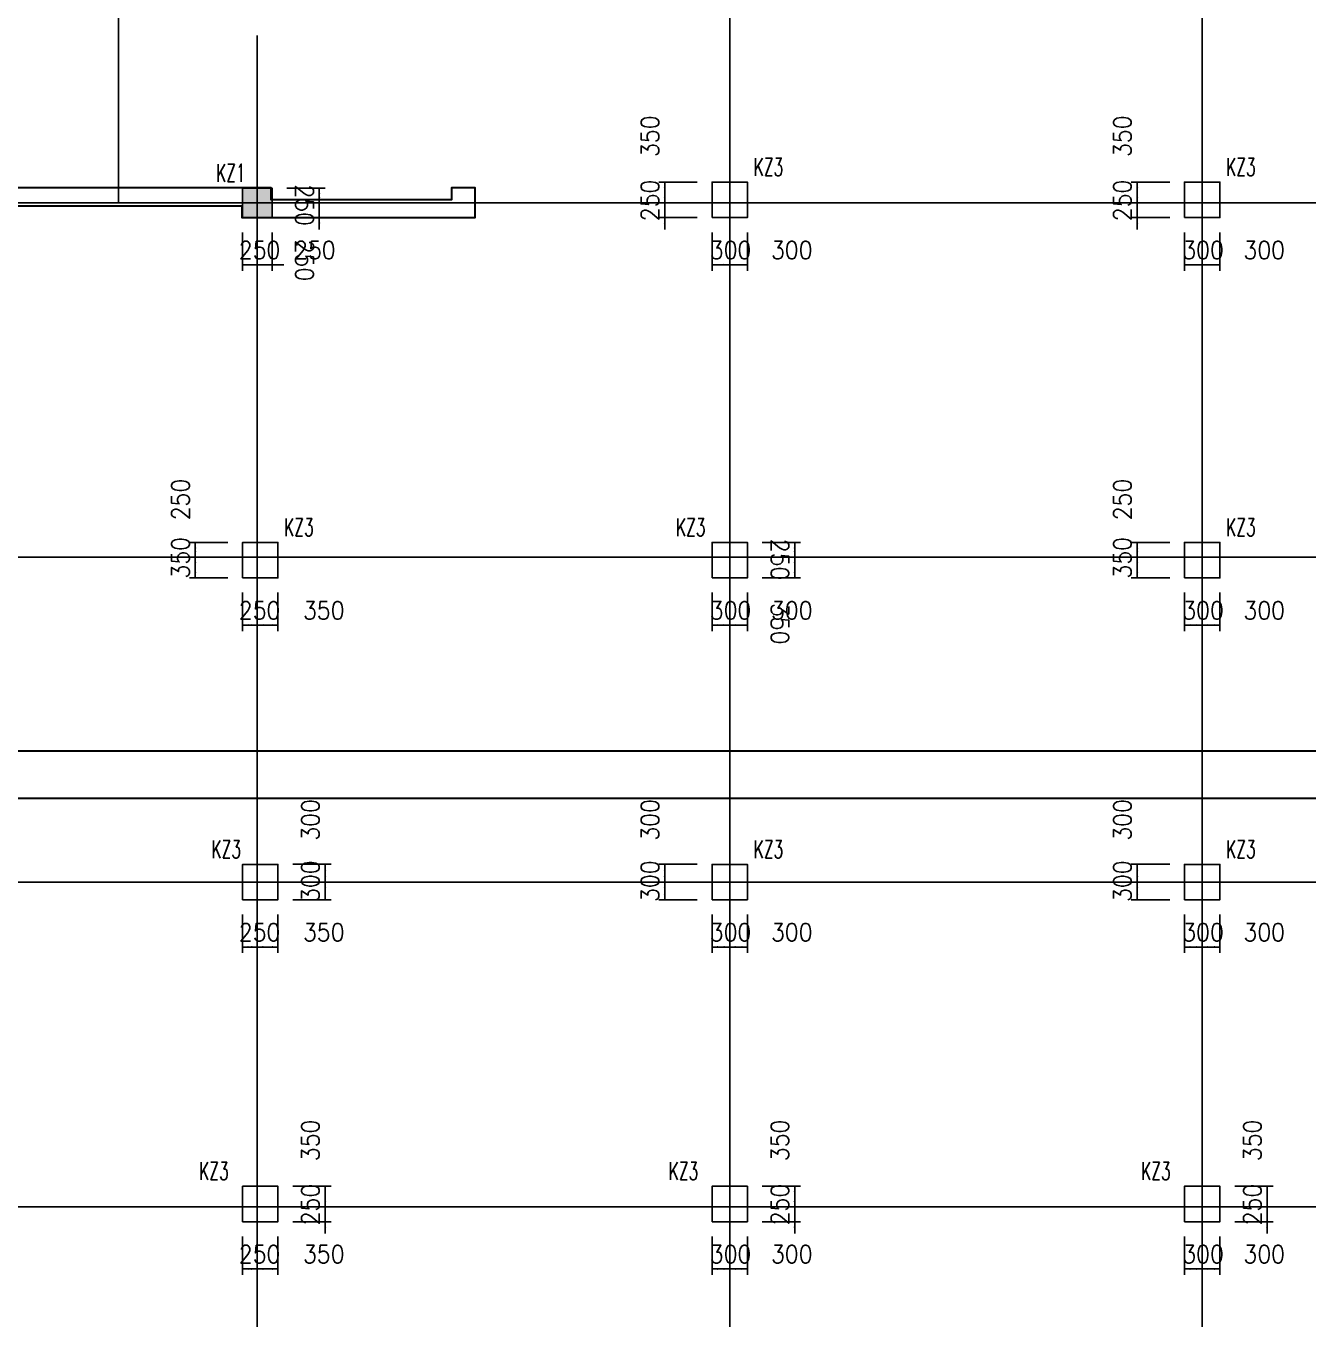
# Model space of a CAD drawing. Extents: x 387171 to 699106, y 11966 to 245688.
# Drawn here: x 606839 to 628552, y 194188 to 216084 of the extents above; entities that cross this region are included whole.
import ezdxf

# ---------------------------------------------------------------- set-up
doc = ezdxf.new("R2010")
doc.units = 0
doc.header["$LTSCALE"] = 100
doc.header["$MEASUREMENT"] = 0
for name, color, linetype in [('COLU', 7, 'Continuous'), ('DIM', 3, 'Continuous'), ('DOTE', 253, 'Continuous'), ('HATCH', 254, 'Continuous'), ('NUM', 7, 'Continuous')]:
    doc.layers.add(name, color=color, linetype=linetype)
doc.styles.get("Standard").update_dxf_attribs({"font": 'standard'})
doc.dimstyles.get("Standard").update_dxf_attribs({"dimtxt": 300, "dimasz": 100, "dimexe": 100, "dimexo": 250, "dimgap": 100, "dimtad": 0, "dimtoh": 1, "dimdec": 0, "dimdsep": 46, "dimcen": 0.09, "dimclrt": 7, "dimadec": 0, "dimazin": 0, "dimtfac": 1, "dimtdec": 4, "dimtofl": 0, "dimtmove": 0, "dimatfit": 3, "dimfxl": 1, "dimtolj": 1, "dimtzin": 0, "dimarcsym": 0})

# ---------------------------------------------------------------- blocks, each defined once
blk = doc.blocks.new('*D1669')
at = {"layer": 'DIM', "color": 0, "linetype": 'ByBlock', "lineweight": -2}
for p, q in [((610508, 195588), (610508, 194938)), ((610758, 195588), (610758, 194938)), ((610508, 195038), (610758, 195038))]:
    blk.add_line(p, q, dxfattribs=at)
for points in [[(610508, 195038), (610608, 195055), (610608, 195021)], [(610758, 195038), (610658, 195021), (610658, 195055)]]:
    blk.add_solid(points, dxfattribs=at)
at = {"layer": 'DIM', "color": 7, "linetype": 'Continuous', "lineweight": -2, "insert": (610798, 195288), "char_height": 300, "width": 566.67, "attachment_point": 5}
blk.add_mtext('250', dxfattribs=at)
blk = doc.blocks.new('*D1875')
at = {"layer": 'DIM', "color": 0, "linetype": 'ByBlock', "lineweight": -2}
for p, q in [((610758, 195588), (610758, 194938)), ((611108, 195588), (611108, 194938)), ((610758, 195038), (611108, 195038))]:
    blk.add_line(p, q, dxfattribs=at)
for points in [[(610758, 195038), (610858, 195055), (610858, 195021)], [(611108, 195038), (611008, 195021), (611008, 195055)]]:
    blk.add_solid(points, dxfattribs=at)
at = {"layer": 'DIM', "color": 7, "linetype": 'Continuous', "lineweight": -2, "insert": (611884, 195288), "char_height": 300, "width": 566.67, "attachment_point": 5}
blk.add_mtext('350', dxfattribs=at)
blk = doc.blocks.new('*D2633')
at = {"layer": 'DIM', "color": 0, "linetype": 'ByBlock', "lineweight": -2}
for p, q in [((611908, 195638), (611908, 196288)), ((611358, 196088), (612008, 196088)), ((611358, 195838), (612008, 195838))]:
    blk.add_line(p, q, dxfattribs=at)
for points in [[(611908, 196088), (611891, 196188), (611925, 196188)], [(611908, 195838), (611925, 195738), (611891, 195738)]]:
    blk.add_solid(points, dxfattribs=at)
at = {"layer": 'DIM', "color": 7, "linetype": 'Continuous', "lineweight": -2, "insert": (611658, 196128), "char_height": 300, "width": 566.67, "attachment_point": 5, "rotation": 90}
blk.add_mtext('250', dxfattribs=at)
blk = doc.blocks.new('*D2392')
at = {"layer": 'DIM', "color": 0, "linetype": 'ByBlock', "lineweight": -2}
for p, q in [((611358, 196438), (612008, 196438)), ((611908, 196088), (611908, 196438)), ((611358, 196088), (612008, 196088))]:
    blk.add_line(p, q, dxfattribs=at)
for points in [[(611908, 196438), (611925, 196338), (611891, 196338)], [(611908, 196088), (611891, 196188), (611925, 196188)]]:
    blk.add_solid(points, dxfattribs=at)
at = {"layer": 'DIM', "color": 7, "linetype": 'Continuous', "lineweight": -2, "insert": (611658, 197214), "char_height": 300, "width": 566.67, "attachment_point": 5, "rotation": 90}
blk.add_mtext('350', dxfattribs=at)
blk = doc.blocks.new('*D4472')
at = {"layer": 'DIM', "color": 0, "linetype": 'ByBlock', "lineweight": -2}
for p, q in [((626458, 195588), (626458, 194938)), ((626758, 195588), (626758, 194938)), ((626458, 195038), (626758, 195038))]:
    blk.add_line(p, q, dxfattribs=at)
for points in [[(626458, 195038), (626558, 195055), (626558, 195021)], [(626758, 195038), (626658, 195021), (626658, 195055)]]:
    blk.add_solid(points, dxfattribs=at)
at = {"layer": 'DIM', "color": 7, "linetype": 'Continuous', "lineweight": -2, "insert": (626773, 195288), "char_height": 300, "width": 566.67, "attachment_point": 5}
blk.add_mtext('300', dxfattribs=at)
blk = doc.blocks.new('*D214')
at = {"layer": 'DIM', "color": 0, "linetype": 'ByBlock', "lineweight": -2}
for p, q in [((626758, 195588), (626758, 194938)), ((627058, 195588), (627058, 194938)), ((626758, 195038), (627058, 195038))]:
    blk.add_line(p, q, dxfattribs=at)
for points in [[(626758, 195038), (626858, 195055), (626858, 195021)], [(627058, 195038), (626958, 195021), (626958, 195055)]]:
    blk.add_solid(points, dxfattribs=at)
at = {"layer": 'DIM', "color": 7, "linetype": 'Continuous', "lineweight": -2, "insert": (627809, 195288), "char_height": 300, "width": 566.67, "attachment_point": 5}
blk.add_mtext('300', dxfattribs=at)
blk = doc.blocks.new('*D4388')
at = {"layer": 'DIM', "color": 0, "linetype": 'ByBlock', "lineweight": -2}
for p, q in [((627858, 195638), (627858, 196288)), ((627308, 196088), (627958, 196088)), ((627308, 195838), (627958, 195838))]:
    blk.add_line(p, q, dxfattribs=at)
for points in [[(627858, 196088), (627841, 196188), (627875, 196188)], [(627858, 195838), (627875, 195738), (627841, 195738)]]:
    blk.add_solid(points, dxfattribs=at)
at = {"layer": 'DIM', "color": 7, "linetype": 'Continuous', "lineweight": -2, "insert": (627608, 196128), "char_height": 300, "width": 566.67, "attachment_point": 5, "rotation": 90}
blk.add_mtext('250', dxfattribs=at)
blk = doc.blocks.new('*D727')
at = {"layer": 'DIM', "color": 0, "linetype": 'ByBlock', "lineweight": -2}
for p, q in [((627308, 196438), (627958, 196438)), ((627858, 196088), (627858, 196438)), ((627308, 196088), (627958, 196088))]:
    blk.add_line(p, q, dxfattribs=at)
for points in [[(627858, 196438), (627875, 196338), (627841, 196338)], [(627858, 196088), (627841, 196188), (627875, 196188)]]:
    blk.add_solid(points, dxfattribs=at)
at = {"layer": 'DIM', "color": 7, "linetype": 'Continuous', "lineweight": -2, "insert": (627608, 197214), "char_height": 300, "width": 566.67, "attachment_point": 5, "rotation": 90}
blk.add_mtext('350', dxfattribs=at)
blk = doc.blocks.new('*D197')
at = {"layer": 'DIM', "color": 0, "linetype": 'ByBlock', "lineweight": -2}
for p, q in [((626208, 201888), (625558, 201888)), ((625658, 201888), (625658, 201588)), ((626208, 201588), (625558, 201588))]:
    blk.add_line(p, q, dxfattribs=at)
for points in [[(625658, 201888), (625675, 201788), (625641, 201788)], [(625658, 201588), (625641, 201688), (625675, 201688)]]:
    blk.add_solid(points, dxfattribs=at)
at = {"layer": 'DIM', "color": 7, "linetype": 'Continuous', "lineweight": -2, "insert": (625408, 202639), "char_height": 300, "width": 566.67, "attachment_point": 5, "rotation": 90}
blk.add_mtext('300', dxfattribs=at)
blk = doc.blocks.new('*D4372')
at = {"layer": 'DIM', "color": 0, "linetype": 'ByBlock', "lineweight": -2}
for p, q in [((626208, 201588), (625558, 201588)), ((625658, 201588), (625658, 201288)), ((626208, 201288), (625558, 201288))]:
    blk.add_line(p, q, dxfattribs=at)
for points in [[(625658, 201588), (625675, 201488), (625641, 201488)], [(625658, 201288), (625641, 201388), (625675, 201388)]]:
    blk.add_solid(points, dxfattribs=at)
at = {"layer": 'DIM', "color": 7, "linetype": 'Continuous', "lineweight": -2, "insert": (625408, 201603), "char_height": 300, "width": 566.67, "attachment_point": 5, "rotation": 90}
blk.add_mtext('300', dxfattribs=at)
blk = doc.blocks.new('*D713')
at = {"layer": 'DIM', "color": 0, "linetype": 'ByBlock', "lineweight": -2}
for p, q in [((626458, 201038), (626458, 200388)), ((626758, 201038), (626758, 200388)), ((626458, 200488), (626758, 200488))]:
    blk.add_line(p, q, dxfattribs=at)
for points in [[(626458, 200488), (626558, 200505), (626558, 200471)], [(626758, 200488), (626658, 200471), (626658, 200505)]]:
    blk.add_solid(points, dxfattribs=at)
at = {"layer": 'DIM', "color": 7, "linetype": 'Continuous', "lineweight": -2, "insert": (626773, 200738), "char_height": 300, "width": 566.67, "attachment_point": 5}
blk.add_mtext('300', dxfattribs=at)
blk = doc.blocks.new('*D333')
at = {"layer": 'DIM', "color": 0, "linetype": 'ByBlock', "lineweight": -2}
for p, q in [((626758, 201038), (626758, 200388)), ((627058, 201038), (627058, 200388)), ((626758, 200488), (627058, 200488))]:
    blk.add_line(p, q, dxfattribs=at)
for points in [[(626758, 200488), (626858, 200505), (626858, 200471)], [(627058, 200488), (626958, 200471), (626958, 200505)]]:
    blk.add_solid(points, dxfattribs=at)
at = {"layer": 'DIM', "color": 7, "linetype": 'Continuous', "lineweight": -2, "insert": (627809, 200738), "char_height": 300, "width": 566.67, "attachment_point": 5}
blk.add_mtext('300', dxfattribs=at)
blk = doc.blocks.new('*D1100')
at = {"layer": 'DIM', "color": 0, "linetype": 'ByBlock', "lineweight": -2}
for p, q in [((610258, 207338), (609608, 207338)), ((609708, 207338), (609708, 207088)), ((610258, 207088), (609608, 207088))]:
    blk.add_line(p, q, dxfattribs=at)
for points in [[(609708, 207338), (609725, 207238), (609691, 207238)], [(609708, 207088), (609691, 207188), (609725, 207188)]]:
    blk.add_solid(points, dxfattribs=at)
at = {"layer": 'DIM', "color": 7, "linetype": 'Continuous', "lineweight": -2, "insert": (609458, 208064), "char_height": 300, "width": 566.67, "attachment_point": 5, "rotation": 90}
blk.add_mtext('250', dxfattribs=at)
blk = doc.blocks.new('*D832')
at = {"layer": 'DIM', "color": 0, "linetype": 'ByBlock', "lineweight": -2}
for p, q in [((610258, 207088), (609608, 207088)), ((609708, 207088), (609708, 206738)), ((610258, 206738), (609608, 206738))]:
    blk.add_line(p, q, dxfattribs=at)
for points in [[(609708, 207088), (609725, 206988), (609691, 206988)], [(609708, 206738), (609691, 206838), (609725, 206838)]]:
    blk.add_solid(points, dxfattribs=at)
at = {"layer": 'DIM', "color": 7, "linetype": 'Continuous', "lineweight": -2, "insert": (609458, 207078), "char_height": 300, "width": 566.67, "attachment_point": 5, "rotation": 90}
blk.add_mtext('350', dxfattribs=at)
blk = doc.blocks.new('*D1029')
at = {"layer": 'DIM', "color": 0, "linetype": 'ByBlock', "lineweight": -2}
for p, q in [((610508, 206488), (610508, 205838)), ((610758, 206488), (610758, 205838)), ((610508, 205938), (610758, 205938))]:
    blk.add_line(p, q, dxfattribs=at)
for points in [[(610508, 205938), (610608, 205955), (610608, 205921)], [(610758, 205938), (610658, 205921), (610658, 205955)]]:
    blk.add_solid(points, dxfattribs=at)
at = {"layer": 'DIM', "color": 7, "linetype": 'Continuous', "lineweight": -2, "insert": (610798, 206188), "char_height": 300, "width": 566.67, "attachment_point": 5}
blk.add_mtext('250', dxfattribs=at)
blk = doc.blocks.new('*D1949')
at = {"layer": 'DIM', "color": 0, "linetype": 'ByBlock', "lineweight": -2}
for p, q in [((610758, 206488), (610758, 205838)), ((611108, 206488), (611108, 205838)), ((610758, 205938), (611108, 205938))]:
    blk.add_line(p, q, dxfattribs=at)
for points in [[(610758, 205938), (610858, 205955), (610858, 205921)], [(611108, 205938), (611008, 205921), (611008, 205955)]]:
    blk.add_solid(points, dxfattribs=at)
at = {"layer": 'DIM', "color": 7, "linetype": 'Continuous', "lineweight": -2, "insert": (611884, 206188), "char_height": 300, "width": 566.67, "attachment_point": 5}
blk.add_mtext('350', dxfattribs=at)
blk = doc.blocks.new('*D4081')
at = {"layer": 'DIM', "color": 0, "linetype": 'ByBlock', "lineweight": -2}
for p, q in [((626208, 207338), (625558, 207338)), ((625658, 207338), (625658, 207088)), ((626208, 207088), (625558, 207088))]:
    blk.add_line(p, q, dxfattribs=at)
for points in [[(625658, 207338), (625675, 207238), (625641, 207238)], [(625658, 207088), (625641, 207188), (625675, 207188)]]:
    blk.add_solid(points, dxfattribs=at)
at = {"layer": 'DIM', "color": 7, "linetype": 'Continuous', "lineweight": -2, "insert": (625408, 208064), "char_height": 300, "width": 566.67, "attachment_point": 5, "rotation": 90}
blk.add_mtext('250', dxfattribs=at)
blk = doc.blocks.new('*D3703')
at = {"layer": 'DIM', "color": 0, "linetype": 'ByBlock', "lineweight": -2}
for p, q in [((626208, 207088), (625558, 207088)), ((625658, 207088), (625658, 206738)), ((626208, 206738), (625558, 206738))]:
    blk.add_line(p, q, dxfattribs=at)
for points in [[(625658, 207088), (625675, 206988), (625641, 206988)], [(625658, 206738), (625641, 206838), (625675, 206838)]]:
    blk.add_solid(points, dxfattribs=at)
at = {"layer": 'DIM', "color": 7, "linetype": 'Continuous', "lineweight": -2, "insert": (625408, 207078), "char_height": 300, "width": 566.67, "attachment_point": 5, "rotation": 90}
blk.add_mtext('350', dxfattribs=at)
blk = doc.blocks.new('*D4464')
at = {"layer": 'DIM', "color": 0, "linetype": 'ByBlock', "lineweight": -2}
for p, q in [((626458, 206488), (626458, 205838)), ((626758, 206488), (626758, 205838)), ((626458, 205938), (626758, 205938))]:
    blk.add_line(p, q, dxfattribs=at)
for points in [[(626458, 205938), (626558, 205955), (626558, 205921)], [(626758, 205938), (626658, 205921), (626658, 205955)]]:
    blk.add_solid(points, dxfattribs=at)
at = {"layer": 'DIM', "color": 7, "linetype": 'Continuous', "lineweight": -2, "insert": (626773, 206188), "char_height": 300, "width": 566.67, "attachment_point": 5}
blk.add_mtext('300', dxfattribs=at)
blk = doc.blocks.new('*D4092')
at = {"layer": 'DIM', "color": 0, "linetype": 'ByBlock', "lineweight": -2}
for p, q in [((626758, 206488), (626758, 205838)), ((627058, 206488), (627058, 205838)), ((626758, 205938), (627058, 205938))]:
    blk.add_line(p, q, dxfattribs=at)
for points in [[(626758, 205938), (626858, 205955), (626858, 205921)], [(627058, 205938), (626958, 205921), (626958, 205955)]]:
    blk.add_solid(points, dxfattribs=at)
at = {"layer": 'DIM', "color": 7, "linetype": 'Continuous', "lineweight": -2, "insert": (627809, 206188), "char_height": 300, "width": 566.67, "attachment_point": 5}
blk.add_mtext('300', dxfattribs=at)
blk = doc.blocks.new('*D428')
at = {"layer": 'DIM', "color": 0, "linetype": 'ByBlock', "lineweight": -2}
for p, q in [((618458, 206488), (618458, 205838)), ((618758, 206488), (618758, 205838)), ((618458, 205938), (618758, 205938))]:
    blk.add_line(p, q, dxfattribs=at)
for points in [[(618458, 205938), (618558, 205955), (618558, 205921)], [(618758, 205938), (618658, 205921), (618658, 205955)]]:
    blk.add_solid(points, dxfattribs=at)
at = {"layer": 'DIM', "color": 7, "linetype": 'Continuous', "lineweight": -2, "insert": (618773, 206188), "char_height": 300, "width": 566.67, "attachment_point": 5}
blk.add_mtext('300', dxfattribs=at)
blk = doc.blocks.new('*D617')
at = {"layer": 'DIM', "color": 0, "linetype": 'ByBlock', "lineweight": -2}
for p, q in [((618758, 206488), (618758, 205838)), ((619058, 206488), (619058, 205838)), ((618758, 205938), (619058, 205938))]:
    blk.add_line(p, q, dxfattribs=at)
for points in [[(618758, 205938), (618858, 205955), (618858, 205921)], [(619058, 205938), (618958, 205921), (618958, 205955)]]:
    blk.add_solid(points, dxfattribs=at)
at = {"layer": 'DIM', "color": 7, "linetype": 'Continuous', "lineweight": -2, "insert": (619809, 206188), "char_height": 300, "width": 566.67, "attachment_point": 5}
blk.add_mtext('300', dxfattribs=at)
blk = doc.blocks.new('*D244')
at = {"layer": 'DIM', "color": 0, "linetype": 'ByBlock', "lineweight": -2}
for p, q in [((619308, 207088), (619958, 207088)), ((619858, 206738), (619858, 207088)), ((619308, 206738), (619958, 206738))]:
    blk.add_line(p, q, dxfattribs=at)
for points in [[(619858, 207088), (619875, 206988), (619841, 206988)], [(619858, 206738), (619841, 206838), (619875, 206838)]]:
    blk.add_solid(points, dxfattribs=at)
at = {"layer": 'DIM', "color": 7, "linetype": 'Continuous', "lineweight": -2, "insert": (619608, 205962), "char_height": 300, "width": 566.67, "attachment_point": 5, "rotation": 270}
blk.add_mtext('350', dxfattribs=at)
blk = doc.blocks.new('*D1134')
at = {"layer": 'DIM', "color": 0, "linetype": 'ByBlock', "lineweight": -2}
for p, q in [((619308, 207338), (619958, 207338)), ((619858, 207088), (619858, 207338)), ((619308, 207088), (619958, 207088))]:
    blk.add_line(p, q, dxfattribs=at)
for points in [[(619858, 207338), (619875, 207238), (619841, 207238)], [(619858, 207088), (619841, 207188), (619875, 207188)]]:
    blk.add_solid(points, dxfattribs=at)
at = {"layer": 'DIM', "color": 7, "linetype": 'Continuous', "lineweight": -2, "insert": (619608, 207048), "char_height": 300, "width": 566.67, "attachment_point": 5, "rotation": 270}
blk.add_mtext('250', dxfattribs=at)
blk = doc.blocks.new('*D2363')
at = {"layer": 'DIM', "color": 0, "linetype": 'ByBlock', "lineweight": -2}
for p, q in [((626208, 213438), (625558, 213438)), ((625658, 213438), (625658, 213088)), ((626208, 213088), (625558, 213088))]:
    blk.add_line(p, q, dxfattribs=at)
for points in [[(625658, 213438), (625675, 213338), (625641, 213338)], [(625658, 213088), (625641, 213188), (625675, 213188)]]:
    blk.add_solid(points, dxfattribs=at)
at = {"layer": 'DIM', "color": 7, "linetype": 'Continuous', "lineweight": -2, "insert": (625408, 214214), "char_height": 300, "width": 566.67, "attachment_point": 5, "rotation": 90}
blk.add_mtext('350', dxfattribs=at)
blk = doc.blocks.new('*D1984')
at = {"layer": 'DIM', "color": 0, "linetype": 'ByBlock', "lineweight": -2}
for p, q in [((625658, 213288), (625658, 212638)), ((626208, 213088), (625558, 213088)), ((626208, 212838), (625558, 212838))]:
    blk.add_line(p, q, dxfattribs=at)
for points in [[(625658, 213088), (625641, 213188), (625675, 213188)], [(625658, 212838), (625675, 212738), (625641, 212738)]]:
    blk.add_solid(points, dxfattribs=at)
at = {"layer": 'DIM', "color": 7, "linetype": 'Continuous', "lineweight": -2, "insert": (625408, 213128), "char_height": 300, "width": 566.67, "attachment_point": 5, "rotation": 90}
blk.add_mtext('250', dxfattribs=at)
blk = doc.blocks.new('*D2734')
at = {"layer": 'DIM', "color": 0, "linetype": 'ByBlock', "lineweight": -2}
for p, q in [((626458, 212588), (626458, 211938)), ((626758, 212588), (626758, 211938)), ((626458, 212038), (626758, 212038))]:
    blk.add_line(p, q, dxfattribs=at)
for points in [[(626458, 212038), (626558, 212055), (626558, 212021)], [(626758, 212038), (626658, 212021), (626658, 212055)]]:
    blk.add_solid(points, dxfattribs=at)
at = {"layer": 'DIM', "color": 7, "linetype": 'Continuous', "lineweight": -2, "insert": (626773, 212288), "char_height": 300, "width": 566.67, "attachment_point": 5}
blk.add_mtext('300', dxfattribs=at)
blk = doc.blocks.new('*D2484')
at = {"layer": 'DIM', "color": 0, "linetype": 'ByBlock', "lineweight": -2}
for p, q in [((626758, 212588), (626758, 211938)), ((627058, 212588), (627058, 211938)), ((626758, 212038), (627058, 212038))]:
    blk.add_line(p, q, dxfattribs=at)
for points in [[(626758, 212038), (626858, 212055), (626858, 212021)], [(627058, 212038), (626958, 212021), (626958, 212055)]]:
    blk.add_solid(points, dxfattribs=at)
at = {"layer": 'DIM', "color": 7, "linetype": 'Continuous', "lineweight": -2, "insert": (627809, 212288), "char_height": 300, "width": 566.67, "attachment_point": 5}
blk.add_mtext('300', dxfattribs=at)
blk = doc.blocks.new('*D134')
at = {"layer": 'DIM', "color": 0, "linetype": 'ByBlock', "lineweight": -2}
for p, q in [((618458, 195588), (618458, 194938)), ((618758, 195588), (618758, 194938)), ((618458, 195038), (618758, 195038))]:
    blk.add_line(p, q, dxfattribs=at)
for points in [[(618458, 195038), (618558, 195055), (618558, 195021)], [(618758, 195038), (618658, 195021), (618658, 195055)]]:
    blk.add_solid(points, dxfattribs=at)
at = {"layer": 'DIM', "color": 7, "linetype": 'Continuous', "lineweight": -2, "insert": (618773, 195288), "char_height": 300, "width": 566.67, "attachment_point": 5}
blk.add_mtext('300', dxfattribs=at)
blk = doc.blocks.new('*D2176')
at = {"layer": 'DIM', "color": 0, "linetype": 'ByBlock', "lineweight": -2}
for p, q in [((618758, 195588), (618758, 194938)), ((619058, 195588), (619058, 194938)), ((618758, 195038), (619058, 195038))]:
    blk.add_line(p, q, dxfattribs=at)
for points in [[(618758, 195038), (618858, 195055), (618858, 195021)], [(619058, 195038), (618958, 195021), (618958, 195055)]]:
    blk.add_solid(points, dxfattribs=at)
at = {"layer": 'DIM', "color": 7, "linetype": 'Continuous', "lineweight": -2, "insert": (619809, 195288), "char_height": 300, "width": 566.67, "attachment_point": 5}
blk.add_mtext('300', dxfattribs=at)
blk = doc.blocks.new('*D1778')
at = {"layer": 'DIM', "color": 0, "linetype": 'ByBlock', "lineweight": -2}
for p, q in [((619858, 195638), (619858, 196288)), ((619308, 196088), (619958, 196088)), ((619308, 195838), (619958, 195838))]:
    blk.add_line(p, q, dxfattribs=at)
for points in [[(619858, 196088), (619841, 196188), (619875, 196188)], [(619858, 195838), (619875, 195738), (619841, 195738)]]:
    blk.add_solid(points, dxfattribs=at)
at = {"layer": 'DIM', "color": 7, "linetype": 'Continuous', "lineweight": -2, "insert": (619608, 196128), "char_height": 300, "width": 566.67, "attachment_point": 5, "rotation": 90}
blk.add_mtext('250', dxfattribs=at)
blk = doc.blocks.new('*D2692')
at = {"layer": 'DIM', "color": 0, "linetype": 'ByBlock', "lineweight": -2}
for p, q in [((619308, 196438), (619958, 196438)), ((619858, 196088), (619858, 196438)), ((619308, 196088), (619958, 196088))]:
    blk.add_line(p, q, dxfattribs=at)
for points in [[(619858, 196438), (619875, 196338), (619841, 196338)], [(619858, 196088), (619841, 196188), (619875, 196188)]]:
    blk.add_solid(points, dxfattribs=at)
at = {"layer": 'DIM', "color": 7, "linetype": 'Continuous', "lineweight": -2, "insert": (619608, 197214), "char_height": 300, "width": 566.67, "attachment_point": 5, "rotation": 90}
blk.add_mtext('350', dxfattribs=at)
blk = doc.blocks.new('*D2882')
at = {"layer": 'DIM', "color": 0, "linetype": 'ByBlock', "lineweight": -2}
for p, q in [((618208, 201888), (617558, 201888)), ((617658, 201888), (617658, 201588)), ((618208, 201588), (617558, 201588))]:
    blk.add_line(p, q, dxfattribs=at)
for points in [[(617658, 201888), (617675, 201788), (617641, 201788)], [(617658, 201588), (617641, 201688), (617675, 201688)]]:
    blk.add_solid(points, dxfattribs=at)
at = {"layer": 'DIM', "color": 7, "linetype": 'Continuous', "lineweight": -2, "insert": (617408, 202639), "char_height": 300, "width": 566.67, "attachment_point": 5, "rotation": 90}
blk.add_mtext('300', dxfattribs=at)
blk = doc.blocks.new('*D2488')
at = {"layer": 'DIM', "color": 0, "linetype": 'ByBlock', "lineweight": -2}
for p, q in [((618208, 201588), (617558, 201588)), ((617658, 201588), (617658, 201288)), ((618208, 201288), (617558, 201288))]:
    blk.add_line(p, q, dxfattribs=at)
for points in [[(617658, 201588), (617675, 201488), (617641, 201488)], [(617658, 201288), (617641, 201388), (617675, 201388)]]:
    blk.add_solid(points, dxfattribs=at)
at = {"layer": 'DIM', "color": 7, "linetype": 'Continuous', "lineweight": -2, "insert": (617408, 201603), "char_height": 300, "width": 566.67, "attachment_point": 5, "rotation": 90}
blk.add_mtext('300', dxfattribs=at)
blk = doc.blocks.new('*D3383')
at = {"layer": 'DIM', "color": 0, "linetype": 'ByBlock', "lineweight": -2}
for p, q in [((618458, 201038), (618458, 200388)), ((618758, 201038), (618758, 200388)), ((618458, 200488), (618758, 200488))]:
    blk.add_line(p, q, dxfattribs=at)
for points in [[(618458, 200488), (618558, 200505), (618558, 200471)], [(618758, 200488), (618658, 200471), (618658, 200505)]]:
    blk.add_solid(points, dxfattribs=at)
at = {"layer": 'DIM', "color": 7, "linetype": 'Continuous', "lineweight": -2, "insert": (618773, 200738), "char_height": 300, "width": 566.67, "attachment_point": 5}
blk.add_mtext('300', dxfattribs=at)
blk = doc.blocks.new('*D3022')
at = {"layer": 'DIM', "color": 0, "linetype": 'ByBlock', "lineweight": -2}
for p, q in [((618758, 201038), (618758, 200388)), ((619058, 201038), (619058, 200388)), ((618758, 200488), (619058, 200488))]:
    blk.add_line(p, q, dxfattribs=at)
for points in [[(618758, 200488), (618858, 200505), (618858, 200471)], [(619058, 200488), (618958, 200471), (618958, 200505)]]:
    blk.add_solid(points, dxfattribs=at)
at = {"layer": 'DIM', "color": 7, "linetype": 'Continuous', "lineweight": -2, "insert": (619809, 200738), "char_height": 300, "width": 566.67, "attachment_point": 5}
blk.add_mtext('300', dxfattribs=at)
blk = doc.blocks.new('*D3914')
at = {"layer": 'DIM', "color": 0, "linetype": 'ByBlock', "lineweight": -2}
for p, q in [((610508, 201038), (610508, 200388)), ((610758, 201038), (610758, 200388)), ((610508, 200488), (610758, 200488))]:
    blk.add_line(p, q, dxfattribs=at)
for points in [[(610508, 200488), (610608, 200505), (610608, 200471)], [(610758, 200488), (610658, 200471), (610658, 200505)]]:
    blk.add_solid(points, dxfattribs=at)
at = {"layer": 'DIM', "color": 7, "linetype": 'Continuous', "lineweight": -2, "insert": (610798, 200738), "char_height": 300, "width": 566.67, "attachment_point": 5}
blk.add_mtext('250', dxfattribs=at)
blk = doc.blocks.new('*D3517')
at = {"layer": 'DIM', "color": 0, "linetype": 'ByBlock', "lineweight": -2}
for p, q in [((610758, 201038), (610758, 200388)), ((611108, 201038), (611108, 200388)), ((610758, 200488), (611108, 200488))]:
    blk.add_line(p, q, dxfattribs=at)
for points in [[(610758, 200488), (610858, 200505), (610858, 200471)], [(611108, 200488), (611008, 200471), (611008, 200505)]]:
    blk.add_solid(points, dxfattribs=at)
at = {"layer": 'DIM', "color": 7, "linetype": 'Continuous', "lineweight": -2, "insert": (611884, 200738), "char_height": 300, "width": 566.67, "attachment_point": 5}
blk.add_mtext('350', dxfattribs=at)
blk = doc.blocks.new('*D3719')
at = {"layer": 'DIM', "color": 0, "linetype": 'ByBlock', "lineweight": -2}
for p, q in [((611358, 201588), (612008, 201588)), ((611908, 201288), (611908, 201588)), ((611358, 201288), (612008, 201288))]:
    blk.add_line(p, q, dxfattribs=at)
for points in [[(611908, 201588), (611925, 201488), (611891, 201488)], [(611908, 201288), (611891, 201388), (611925, 201388)]]:
    blk.add_solid(points, dxfattribs=at)
at = {"layer": 'DIM', "color": 7, "linetype": 'Continuous', "lineweight": -2, "insert": (611658, 201603), "char_height": 300, "width": 566.67, "attachment_point": 5, "rotation": 90}
blk.add_mtext('300', dxfattribs=at)
blk = doc.blocks.new('*D41')
at = {"layer": 'DIM', "color": 0, "linetype": 'ByBlock', "lineweight": -2}
for p, q in [((611358, 201888), (612008, 201888)), ((611908, 201588), (611908, 201888)), ((611358, 201588), (612008, 201588))]:
    blk.add_line(p, q, dxfattribs=at)
for points in [[(611908, 201888), (611925, 201788), (611891, 201788)], [(611908, 201588), (611891, 201688), (611925, 201688)]]:
    blk.add_solid(points, dxfattribs=at)
at = {"layer": 'DIM', "color": 7, "linetype": 'Continuous', "lineweight": -2, "insert": (611658, 202639), "char_height": 300, "width": 566.67, "attachment_point": 5, "rotation": 90}
blk.add_mtext('300', dxfattribs=at)
blk = doc.blocks.new('*D1780')
at = {"layer": 'DIM', "color": 0, "linetype": 'ByBlock', "lineweight": -2}
for p, q in [((618208, 213438), (617558, 213438)), ((617658, 213438), (617658, 213088)), ((618208, 213088), (617558, 213088))]:
    blk.add_line(p, q, dxfattribs=at)
for points in [[(617658, 213438), (617675, 213338), (617641, 213338)], [(617658, 213088), (617641, 213188), (617675, 213188)]]:
    blk.add_solid(points, dxfattribs=at)
at = {"layer": 'DIM', "color": 7, "linetype": 'Continuous', "lineweight": -2, "insert": (617408, 214214), "char_height": 300, "width": 566.67, "attachment_point": 5, "rotation": 90}
blk.add_mtext('350', dxfattribs=at)
blk = doc.blocks.new('*D1392')
at = {"layer": 'DIM', "color": 0, "linetype": 'ByBlock', "lineweight": -2}
for p, q in [((617658, 213288), (617658, 212638)), ((618208, 213088), (617558, 213088)), ((618208, 212838), (617558, 212838))]:
    blk.add_line(p, q, dxfattribs=at)
for points in [[(617658, 213088), (617641, 213188), (617675, 213188)], [(617658, 212838), (617675, 212738), (617641, 212738)]]:
    blk.add_solid(points, dxfattribs=at)
at = {"layer": 'DIM', "color": 7, "linetype": 'Continuous', "lineweight": -2, "insert": (617408, 213128), "char_height": 300, "width": 566.67, "attachment_point": 5, "rotation": 90}
blk.add_mtext('250', dxfattribs=at)
blk = doc.blocks.new('*D2153')
at = {"layer": 'DIM', "color": 0, "linetype": 'ByBlock', "lineweight": -2}
for p, q in [((618458, 212588), (618458, 211938)), ((618758, 212588), (618758, 211938)), ((618458, 212038), (618758, 212038))]:
    blk.add_line(p, q, dxfattribs=at)
for points in [[(618458, 212038), (618558, 212055), (618558, 212021)], [(618758, 212038), (618658, 212021), (618658, 212055)]]:
    blk.add_solid(points, dxfattribs=at)
at = {"layer": 'DIM', "color": 7, "linetype": 'Continuous', "lineweight": -2, "insert": (618773, 212288), "char_height": 300, "width": 566.67, "attachment_point": 5}
blk.add_mtext('300', dxfattribs=at)
blk = doc.blocks.new('*D1913')
at = {"layer": 'DIM', "color": 0, "linetype": 'ByBlock', "lineweight": -2}
for p, q in [((618758, 212588), (618758, 211938)), ((619058, 212588), (619058, 211938)), ((618758, 212038), (619058, 212038))]:
    blk.add_line(p, q, dxfattribs=at)
for points in [[(618758, 212038), (618858, 212055), (618858, 212021)], [(619058, 212038), (618958, 212021), (618958, 212055)]]:
    blk.add_solid(points, dxfattribs=at)
at = {"layer": 'DIM', "color": 7, "linetype": 'Continuous', "lineweight": -2, "insert": (619809, 212288), "char_height": 300, "width": 566.67, "attachment_point": 5}
blk.add_mtext('300', dxfattribs=at)
blk = doc.blocks.new('*D2668')
at = {"layer": 'DIM', "color": 0, "linetype": 'ByBlock', "lineweight": -2}
for p, q in [((610508, 212588), (610508, 211938)), ((610758, 212588), (610758, 211938)), ((610508, 212038), (610758, 212038))]:
    blk.add_line(p, q, dxfattribs=at)
for points in [[(610508, 212038), (610608, 212055), (610608, 212021)], [(610758, 212038), (610658, 212021), (610658, 212055)]]:
    blk.add_solid(points, dxfattribs=at)
at = {"layer": 'DIM', "color": 7, "linetype": 'Continuous', "lineweight": -2, "insert": (610798, 212288), "char_height": 300, "width": 566.67, "attachment_point": 5}
blk.add_mtext('250', dxfattribs=at)
blk = doc.blocks.new('*D2865')
at = {"layer": 'DIM', "color": 0, "linetype": 'ByBlock', "lineweight": -2}
for p, q in [((610758, 212588), (610758, 211938)), ((611008, 212588), (611008, 211938)), ((610558, 212038), (611208, 212038))]:
    blk.add_line(p, q, dxfattribs=at)
for points in [[(610758, 212038), (610658, 212021), (610658, 212055)], [(611008, 212038), (611108, 212055), (611108, 212021)]]:
    blk.add_solid(points, dxfattribs=at)
at = {"layer": 'DIM', "color": 7, "linetype": 'Continuous', "lineweight": -2, "insert": (611734, 212288), "char_height": 300, "width": 566.67, "attachment_point": 5}
blk.add_mtext('250', dxfattribs=at)
blk = doc.blocks.new('*D2616')
at = {"layer": 'DIM', "color": 0, "linetype": 'ByBlock', "lineweight": -2}
for p, q in [((611808, 212638), (611808, 213288)), ((611258, 213088), (611908, 213088)), ((611258, 212838), (611908, 212838))]:
    blk.add_line(p, q, dxfattribs=at)
for points in [[(611808, 213088), (611791, 213188), (611825, 213188)], [(611808, 212838), (611825, 212738), (611791, 212738)]]:
    blk.add_solid(points, dxfattribs=at)
at = {"layer": 'DIM', "color": 7, "linetype": 'Continuous', "lineweight": -2, "insert": (611558, 212112), "char_height": 300, "width": 566.67, "attachment_point": 5, "rotation": 270}
blk.add_mtext('250', dxfattribs=at)
blk = doc.blocks.new('*D3372')
at = {"layer": 'DIM', "color": 0, "linetype": 'ByBlock', "lineweight": -2}
for p, q in [((611258, 213338), (611908, 213338)), ((611808, 213088), (611808, 213338)), ((611258, 213088), (611908, 213088))]:
    blk.add_line(p, q, dxfattribs=at)
for points in [[(611808, 213338), (611825, 213238), (611791, 213238)], [(611808, 213088), (611791, 213188), (611825, 213188)]]:
    blk.add_solid(points, dxfattribs=at)
at = {"layer": 'DIM', "color": 7, "linetype": 'Continuous', "lineweight": -2, "insert": (611558, 213048), "char_height": 300, "width": 566.67, "attachment_point": 5, "rotation": 270}
blk.add_mtext('250', dxfattribs=at)
blk = doc.blocks.new('后浇带现场')
at = {"color": 6, "lineweight": 30}
for points in [[(775670, 730852), (815757, 730852), (815757, 721630), (841315, 721630)], [(775507, 730049), (814957, 730052), (814957, 720830), (841315, 720830)]]:
    blk.add_lwpolyline(points, dxfattribs=at)

msp = doc.modelspace()

# ---------------------------------------------------------------- hatches: boundary and pattern name
at = {"layer": 'HATCH'}
msp.add_hatch(color=256, dxfattribs=at).paths.add_polyline_path([(610508.1, 212837.9), (611008.1, 212837.9), (611008.1, 213337.9), (610508.1, 213337.9)], flags=0)

# ---------------------------------------------------------------- linework, layer by layer
at = {"color": 6, "lineweight": 30}
msp.add_lwpolyline([(599195.3, 203811), (599195.3, 206838.9), (599395.3, 206838.9), (599395.3, 207338.9), (599195.3, 207338.9), (599195.3, 212838.9), (599395.3, 212838.9), (599395.3, 213038.9), (604395.3, 213038.9), (604395.3, 212838.9), (604995.3, 212838.9), (604995.3, 213038.9), (610495.3, 213038.9), (610495.3, 212838.9), (614445.3, 212838.9), (614445.3, 213338.9), (614045.3, 213338.9), (614045.3, 213138.9), (610995.3, 213138.9), (610995.3, 213338.9), (598895.3, 213338.9), (598895.3, 203811), (599195.3, 203811)], dxfattribs=at)
at = {"layer": 'COLU'}
for points in [[(610508.1, 212837.9), (611008.1, 212837.9), (611008.1, 213337.9), (610508.1, 213337.9)], [(618458.1, 212837.9), (619058.1, 212837.9), (619058.1, 213437.9), (618458.1, 213437.9)], [(626458.1, 212837.9), (627058.1, 212837.9), (627058.1, 213437.9), (626458.1, 213437.9)], [(610508.1, 206737.9), (611108.1, 206737.9), (611108.1, 207337.9), (610508.1, 207337.9)], [(618458.1, 206737.9), (619058.1, 206737.9), (619058.1, 207337.9), (618458.1, 207337.9)], [(626458.1, 206737.9), (627058.1, 206737.9), (627058.1, 207337.9), (626458.1, 207337.9)], [(610508.1, 201287.9), (611108.1, 201287.9), (611108.1, 201887.9), (610508.1, 201887.9)], [(618458.1, 201287.9), (619058.1, 201287.9), (619058.1, 201887.9), (618458.1, 201887.9)], [(626458.1, 201287.9), (627058.1, 201287.9), (627058.1, 201887.9), (626458.1, 201887.9)], [(610508.1, 195837.9), (611108.1, 195837.9), (611108.1, 196437.9), (610508.1, 196437.9)], [(618458.1, 195837.9), (619058.1, 195837.9), (619058.1, 196437.9), (618458.1, 196437.9)], [(626458.1, 195837.9), (627058.1, 195837.9), (627058.1, 196437.9), (626458.1, 196437.9)]]:
    msp.add_lwpolyline(points, close=True, dxfattribs=at)
at = {"layer": 'DOTE'}
for p, q in [((608408.1, 213087.9), (608408.1, 222237.9)), ((618758.1, 216637.9), (618758.1, 184587.9)), ((626758.1, 216330.8), (626758.1, 179087.9)), ((610758.1, 215920.3), (610758.1, 184587.9)), ((488717.2, 213087.9), (664518.6, 213087.9)), ((488958, 207087.9), (664518.6, 207087.9)), ((545881.1, 201587.9), (664518.6, 201587.9)), ((534043.3, 196087.9), (664518.6, 196087.9))]:
    msp.add_line(p, q, dxfattribs=at)

# ---------------------------------------------------------------- block references
at = {"color": 3, "lineweight": 30}
msp.add_blockref('后浇带现场', (-182998.7, -527042.1), dxfattribs=at)

# ---------------------------------------------------------------- texts
at = {"layer": 'NUM', "color": 200, "width": 0.7}
for s, p in [('KZ1', (610061.4, 213444)), ('KZ3', (619164.1, 213544)), ('KZ3', (627164.1, 213544)), ('KZ3', (611214.1, 207444)), ('KZ3', (617847.9, 207444)), ('KZ3', (627164.1, 207444)), ('KZ3', (609983.5, 201994)), ('KZ3', (619164.1, 201994)), ('KZ3', (627164.1, 201994)), ('KZ3', (609775, 196544)), ('KZ3', (617725, 196544)), ('KZ3', (625725, 196544))]:
    msp.add_text(s, height=300, dxfattribs=at).set_placement(p)

# ---------------------------------------------------------------- dimensions: what is measured, and where the dimension line sits
at = {"layer": 'DIM', "color": 200}
for p1, p2, picture, middle in [((618458.1, 213437.9), (618458.1, 213087.9), '*D1780', (617408.1, 213656)), ((626458.1, 213437.9), (626458.1, 213087.9), '*D2363', (625408.1, 213656)), ((611008.1, 213087.9), (611008.1, 213337.9), '*D3372', (611558.1, 213556)), ((611008.1, 212837.9), (611008.1, 213087.9), '*D2616', (611558.1, 212619.9)), ((618458.1, 213087.9), (618458.1, 212837.9), '*D1392', (617408.1, 212619.9)), ((626458.1, 213087.9), (626458.1, 212837.9), '*D1984', (625408.1, 212619.9)), ((610508.1, 212837.9), (610758.1, 212837.9), '*D2668', (610290, 212287.9)), ((610758.1, 212837.9), (611008.1, 212837.9), '*D2865', (611226.1, 212287.9)), ((618458.1, 212837.9), (618758.1, 212837.9), '*D2153', (618240, 212287.9)), ((618758.1, 212837.9), (619058.1, 212837.9), '*D1913', (619276.1, 212287.9)), ((626458.1, 212837.9), (626758.1, 212837.9), '*D2734', (626240, 212287.9)), ((626758.1, 212837.9), (627058.1, 212837.9), '*D2484', (627276.1, 212287.9)), ((610508.1, 207337.9), (610508.1, 207087.9), '*D1100', (609458.1, 207556)), ((626458.1, 207337.9), (626458.1, 207087.9), '*D4081', (625408.1, 207556)), ((610508.1, 207087.9), (610508.1, 206737.9), '*D832', (609458.1, 206519.9)), ((619058.1, 207087.9), (619058.1, 207337.9), '*D1134', (619608.1, 207556)), ((626458.1, 207087.9), (626458.1, 206737.9), '*D3703', (625408.1, 206519.9)), ((619058.1, 206737.9), (619058.1, 207087.9), '*D244', (619608.1, 206519.9)), ((610508.1, 206737.9), (610758.1, 206737.9), '*D1029', (610290, 206187.9)), ((610758.1, 206737.9), (611108.1, 206737.9), '*D1949', (611326.1, 206187.9)), ((618458.1, 206737.9), (618758.1, 206737.9), '*D428', (618240, 206187.9)), ((618758.1, 206737.9), (619058.1, 206737.9), '*D617', (619276.1, 206187.9)), ((626458.1, 206737.9), (626758.1, 206737.9), '*D4464', (626240, 206187.9)), ((626758.1, 206737.9), (627058.1, 206737.9), '*D4092', (627276.1, 206187.9)), ((611108.1, 201587.9), (611108.1, 201887.9), '*D41', (611658.1, 202106)), ((618458.1, 201887.9), (618458.1, 201587.9), '*D2882', (617408.1, 202106)), ((626458.1, 201887.9), (626458.1, 201587.9), '*D197', (625408.1, 202106)), ((611108.1, 201287.9), (611108.1, 201587.9), '*D3719', (611658.1, 201069.9)), ((618458.1, 201587.9), (618458.1, 201287.9), '*D2488', (617408.1, 201069.9)), ((626458.1, 201587.9), (626458.1, 201287.9), '*D4372', (625408.1, 201069.9)), ((610508.1, 201287.9), (610758.1, 201287.9), '*D3914', (610290, 200737.9)), ((610758.1, 201287.9), (611108.1, 201287.9), '*D3517', (611326.1, 200737.9)), ((618458.1, 201287.9), (618758.1, 201287.9), '*D3383', (618240, 200737.9)), ((618758.1, 201287.9), (619058.1, 201287.9), '*D3022', (619276.1, 200737.9)), ((626458.1, 201287.9), (626758.1, 201287.9), '*D713', (626240, 200737.9)), ((626758.1, 201287.9), (627058.1, 201287.9), '*D333', (627276.1, 200737.9)), ((611108.1, 196087.9), (611108.1, 196437.9), '*D2392', (611658.1, 196656)), ((619058.1, 196087.9), (619058.1, 196437.9), '*D2692', (619608.1, 196656)), ((627058.1, 196087.9), (627058.1, 196437.9), '*D727', (627608.1, 196656)), ((611108.1, 195837.9), (611108.1, 196087.9), '*D2633', (611658.1, 195619.9)), ((619058.1, 195837.9), (619058.1, 196087.9), '*D1778', (619608.1, 195619.9)), ((627058.1, 195837.9), (627058.1, 196087.9), '*D4388', (627608.1, 195619.9)), ((610508.1, 195837.9), (610758.1, 195837.9), '*D1669', (610290, 195287.9)), ((610758.1, 195837.9), (611108.1, 195837.9), '*D1875', (611326.1, 195287.9)), ((618458.1, 195837.9), (618758.1, 195837.9), '*D134', (618240, 195287.9)), ((618758.1, 195837.9), (619058.1, 195837.9), '*D2176', (619276.1, 195287.9)), ((626458.1, 195837.9), (626758.1, 195837.9), '*D4472', (626240, 195287.9)), ((626758.1, 195837.9), (627058.1, 195837.9), '*D214', (627276.1, 195287.9))]:
    dim = msp.add_aligned_dim(p1=p1, p2=p2, distance=-800, dimstyle='Standard', dxfattribs=at)
    dim.commit()
    dim.dimension.update_dxf_attribs({"geometry": picture, "text_midpoint": middle})

doc.saveas('drawing.dxf')
